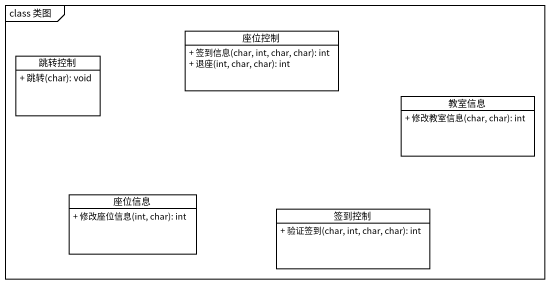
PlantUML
@startuml
mainframe class 类图
hide circle
hide empty members
skinparam classAttributeIconSize 0
class 座位控制 {
  + 签到信息(char, int, char, char): int
  + 退座(int, char, char): int
}
class 跳转控制 {
  + 跳转(char): void
}
class 教室信息 {
  + 修改教室信息(char, char): int
}
class 座位信息 {
  + 修改座位信息(int, char): int
}
class 签到控制 {
  + 验证签到(char, int, char, char): int
}
@enduml
